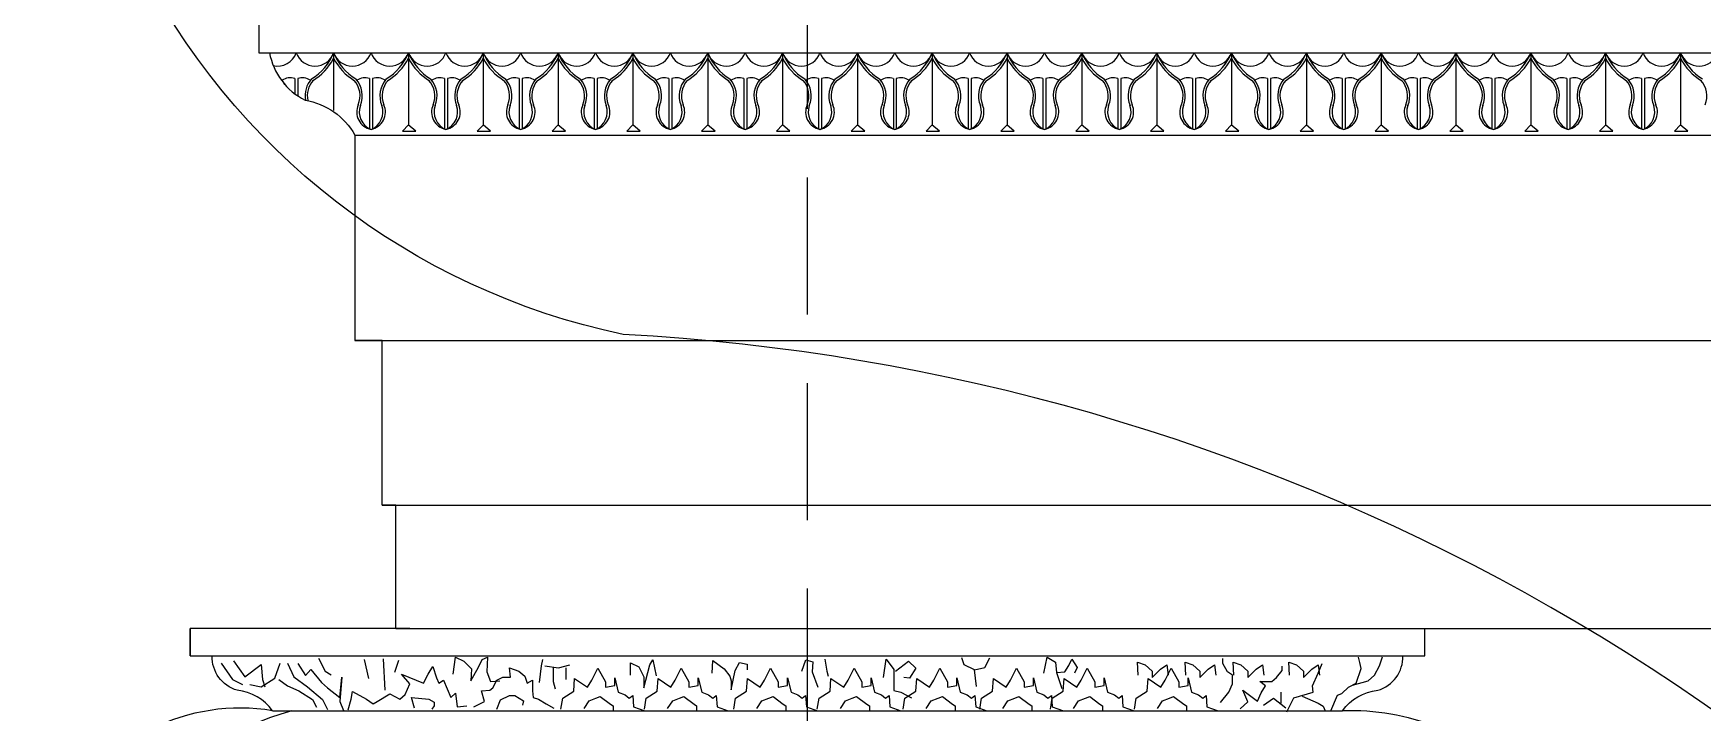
# Model space of a CAD drawing. Extents: x 225 to 2401, y 148 to 3508.
# Drawn here: x 405 to 1014, y 2443 to 2691 of the extents above; entities that cross this region are included whole.
import ezdxf

# ---------------------------------------------------------------- set-up
doc = ezdxf.new("R2010")
doc.units = 0
doc.header["$LTSCALE"] = 10
doc.header["$MEASUREMENT"] = 0
doc.linetypes.add('HIDDEN', pattern=[0.375, 0.25, -0.125])
for name, color, linetype in [('3', 3, 'CONTINUOUS'), ('4', 4, 'CONTINUOUS'), ('7', 7, 'CONTINUOUS'), ('BH', 3, 'CONTINUOUS'), ('DIM', 3, 'CONTINUOUS')]:
    doc.layers.add(name, color=color, linetype=linetype)

msp = doc.modelspace()

# ---------------------------------------------------------------- linework, layer by layer
at = {"layer": '3', "linetype": 'HIDDEN', "ltscale": 20}
msp.add_line((687.43, 338), (687.43, 3507.88), dxfattribs=at)
at = {"layer": '3'}
for p, q in [((514.71, 2683.47), (514.71, 2662.41)), ((541.98, 2683.47), (541.98, 2657.12)), ((569.25, 2683.47), (569.25, 2657.12)), ((596.53, 2683.47), (596.53, 2657.12)), ((623.8, 2683.47), (623.8, 2657.12)), ((651.07, 2683.47), (651.07, 2657.12)), ((678.34, 2683.47), (678.34, 2657.12)), ((705.62, 2683.47), (705.62, 2657.12)), ((732.89, 2683.47), (732.89, 2657.12)), ((760.16, 2683.47), (760.16, 2657.12)), ((787.43, 2683.47), (787.43, 2657.12)), ((814.71, 2683.47), (814.71, 2657.12)), ((841.98, 2683.47), (841.98, 2657.12)), ((869.25, 2683.47), (869.25, 2657.12)), ((896.53, 2683.47), (896.53, 2657.12)), ((923.8, 2683.47), (923.8, 2657.12)), ((951.07, 2683.47), (951.07, 2657.12)), ((978.34, 2683.47), (978.34, 2657.12)), ((1005.62, 2683.47), (1005.62, 2657.12)), ((500.53, 2674.05), (500.53, 2668.52)), ((501.62, 2674.05), (501.62, 2667.74)), ((527.8, 2674.05), (527.8, 2655.76)), ((528.89, 2674.05), (528.89, 2655.76)), ((555.07, 2674.05), (555.07, 2655.76)), ((556.16, 2674.05), (556.16, 2655.76)), ((582.34, 2674.05), (582.34, 2655.76)), ((583.43, 2674.05), (583.43, 2655.76)), ((609.62, 2674.05), (609.62, 2655.76)), ((610.71, 2674.05), (610.71, 2655.76)), ((636.89, 2674.05), (636.89, 2655.76)), ((637.98, 2674.05), (637.98, 2655.76)), ((664.16, 2674.05), (664.16, 2655.76)), ((665.25, 2674.05), (665.25, 2655.76)), ((691.43, 2674.05), (691.43, 2655.76)), ((692.53, 2674.05), (692.53, 2655.76)), ((718.71, 2674.05), (718.71, 2655.76)), ((719.8, 2674.05), (719.8, 2655.76)), ((745.98, 2674.05), (745.98, 2655.76)), ((747.07, 2674.05), (747.07, 2655.76)), ((773.25, 2674.05), (773.25, 2655.76)), ((774.34, 2674.05), (774.34, 2655.76)), ((800.53, 2674.05), (800.53, 2655.76)), ((801.62, 2674.05), (801.62, 2655.76)), ((827.8, 2674.05), (827.8, 2655.76)), ((828.89, 2674.05), (828.89, 2655.76)), ((855.07, 2674.05), (855.07, 2655.76)), ((856.16, 2674.05), (856.16, 2655.76)), ((882.34, 2674.05), (882.34, 2655.76)), ((883.43, 2674.05), (883.43, 2655.76)), ((909.62, 2674.05), (909.62, 2655.76)), ((910.71, 2674.05), (910.71, 2655.76)), ((936.89, 2674.05), (936.89, 2655.76)), ((937.98, 2674.05), (937.98, 2655.76)), ((964.16, 2674.05), (964.16, 2655.76)), ((965.25, 2674.05), (965.25, 2655.76)), ((991.43, 2674.05), (991.43, 2655.76)), ((992.53, 2674.05), (992.53, 2655.76)), ((541.99, 2657.19), (539.75, 2654.86)), ((539.75, 2654.86), (544.62, 2654.86)), ((544.62, 2654.86), (541.9, 2657.19)), ((569.27, 2657.19), (567.02, 2654.86)), ((567.02, 2654.86), (571.9, 2654.86)), ((571.9, 2654.86), (569.17, 2657.19)), ((596.54, 2657.19), (594.3, 2654.86)), ((594.3, 2654.86), (599.17, 2654.86)), ((599.17, 2654.86), (596.44, 2657.19)), ((623.81, 2657.19), (621.57, 2654.86)), ((621.57, 2654.86), (626.44, 2654.86)), ((626.44, 2654.86), (623.71, 2657.19)), ((651.08, 2657.19), (648.84, 2654.86)), ((648.84, 2654.86), (653.72, 2654.86)), ((653.72, 2654.86), (650.99, 2657.19)), ((678.36, 2657.19), (676.12, 2654.86)), ((676.12, 2654.86), (680.99, 2654.86)), ((680.99, 2654.86), (678.26, 2657.19)), ((705.63, 2657.19), (703.39, 2654.86)), ((703.39, 2654.86), (708.26, 2654.86)), ((708.26, 2654.86), (705.53, 2657.19)), ((732.9, 2657.19), (730.66, 2654.86)), ((730.66, 2654.86), (735.53, 2654.86)), ((735.53, 2654.86), (732.8, 2657.19)), ((760.18, 2657.19), (757.93, 2654.86)), ((757.93, 2654.86), (762.81, 2654.86)), ((762.81, 2654.86), (760.08, 2657.19)), ((787.45, 2657.19), (785.21, 2654.86)), ((785.21, 2654.86), (790.08, 2654.86)), ((790.08, 2654.86), (787.35, 2657.19)), ((814.72, 2657.19), (812.48, 2654.86)), ((812.48, 2654.86), (817.35, 2654.86)), ((817.35, 2654.86), (814.62, 2657.19)), ((841.99, 2657.19), (839.75, 2654.86)), ((839.75, 2654.86), (844.62, 2654.86)), ((844.62, 2654.86), (841.9, 2657.19)), ((869.27, 2657.19), (867.02, 2654.86)), ((867.02, 2654.86), (871.9, 2654.86)), ((871.9, 2654.86), (869.17, 2657.19)), ((896.54, 2657.19), (894.3, 2654.86)), ((894.3, 2654.86), (899.17, 2654.86)), ((899.17, 2654.86), (896.44, 2657.19)), ((923.81, 2657.19), (921.57, 2654.86)), ((921.57, 2654.86), (926.44, 2654.86)), ((926.44, 2654.86), (923.71, 2657.19)), ((951.08, 2657.19), (948.84, 2654.86)), ((948.84, 2654.86), (953.72, 2654.86)), ((953.72, 2654.86), (950.99, 2657.19)), ((978.36, 2657.19), (976.12, 2654.86)), ((976.12, 2654.86), (980.99, 2654.86)), ((980.99, 2654.86), (978.26, 2657.19)), ((1005.63, 2657.19), (1003.39, 2654.86)), ((1003.39, 2654.86), (1008.26, 2654.86)), ((1008.26, 2654.86), (1005.53, 2657.19))]:
    msp.add_line(p, q, dxfattribs=at)
for centre, radius, start, end in [((494.25, 2685.81), 7.21, 257.41738, 341.0328), ((507.89, 2685.81), 7.21, 198.9672, 341.0328), ((496.65, 2690.6), 19.41, 300.9337, 338.44161), ((521.53, 2685.81), 7.21, 198.9672, 341.0328), ((532.76, 2690.6), 19.41, 201.55839, 239.0663), ((535.16, 2685.81), 7.21, 198.9672, 341.0328), ((523.92, 2690.6), 19.41, 300.9337, 338.44161), ((548.8, 2685.81), 7.21, 198.9672, 341.0328), ((560.04, 2690.6), 19.41, 201.55839, 239.0663), ((562.43, 2685.81), 7.21, 198.9672, 341.0328), ((551.2, 2690.6), 19.41, 300.9337, 338.44161), ((576.07, 2685.81), 7.21, 198.9672, 341.0328), ((587.31, 2690.6), 19.41, 201.55839, 239.0663), ((589.71, 2685.81), 7.21, 198.9672, 341.0328), ((578.47, 2690.6), 19.41, 300.9337, 338.44161), ((603.34, 2685.81), 7.21, 198.9672, 341.0328), ((614.58, 2690.6), 19.41, 201.55839, 239.0663), ((616.98, 2685.81), 7.21, 198.9672, 341.0328), ((605.74, 2690.6), 19.41, 300.9337, 338.44161), ((641.85, 2690.6), 19.41, 201.55839, 239.0663), ((630.62, 2685.81), 7.21, 198.9672, 341.0328), ((644.25, 2685.81), 7.21, 198.9672, 341.0328), ((633.01, 2690.6), 19.41, 300.9337, 338.44161), ((669.13, 2690.6), 19.41, 201.55839, 239.0663), ((657.89, 2685.81), 7.21, 198.9672, 341.0328), ((671.53, 2685.81), 7.21, 198.9672, 341.0328), ((660.29, 2690.6), 19.41, 300.9337, 338.44161), ((696.4, 2690.6), 19.41, 201.55839, 239.0663), ((685.16, 2685.81), 7.21, 198.9672, 341.0328), ((698.8, 2685.81), 7.21, 198.9672, 341.0328), ((687.56, 2690.6), 19.41, 300.9337, 338.44161), ((723.67, 2690.6), 19.41, 201.55839, 239.0663), ((712.43, 2685.81), 7.21, 198.9672, 341.0328), ((726.07, 2685.81), 7.21, 198.9672, 341.0328), ((714.83, 2690.6), 19.41, 300.9337, 338.44161), ((750.95, 2690.6), 19.41, 201.55839, 239.0663), ((739.71, 2685.81), 7.21, 198.9672, 341.0328), ((753.34, 2685.81), 7.21, 198.9672, 341.0328), ((742.11, 2690.6), 19.41, 300.9337, 338.44161), ((778.22, 2690.6), 19.41, 201.55839, 239.0663), ((766.98, 2685.81), 7.21, 198.9672, 341.0328), ((780.62, 2685.81), 7.21, 198.9672, 341.0328), ((769.38, 2690.6), 19.41, 300.9337, 338.44161), ((805.49, 2690.6), 19.41, 201.55839, 239.0663), ((794.25, 2685.81), 7.21, 198.9672, 341.0328), ((807.89, 2685.81), 7.21, 198.9672, 341.0328), ((796.65, 2690.6), 19.41, 300.9337, 338.44161), ((832.76, 2690.6), 19.41, 201.55839, 239.0663), ((821.53, 2685.81), 7.21, 198.9672, 341.0328), ((835.16, 2685.81), 7.21, 198.9672, 341.0328), ((823.92, 2690.6), 19.41, 300.9337, 338.44161), ((848.8, 2685.81), 7.21, 198.9672, 341.0328), ((860.04, 2690.6), 19.41, 201.55839, 239.0663), ((862.43, 2685.81), 7.21, 198.9672, 341.0328), ((851.2, 2690.6), 19.41, 300.9337, 338.44161), ((887.31, 2690.6), 19.41, 201.55839, 239.0663), ((876.07, 2685.81), 7.21, 198.9672, 341.0328), ((889.71, 2685.81), 7.21, 198.9672, 341.0328), ((878.47, 2690.6), 19.41, 300.9337, 338.44161), ((914.58, 2690.6), 19.41, 201.55839, 239.0663), ((903.34, 2685.81), 7.21, 198.9672, 341.0328), ((916.98, 2685.81), 7.21, 198.9672, 341.0328), ((905.74, 2690.6), 19.41, 300.9337, 338.44161), ((930.62, 2685.81), 7.21, 198.9672, 341.0328), ((941.85, 2690.6), 19.41, 201.55839, 239.0663), ((944.25, 2685.81), 7.21, 198.9672, 341.0328), ((933.01, 2690.6), 19.41, 300.9337, 338.44161), ((957.89, 2685.81), 7.21, 198.9672, 341.0328), ((969.13, 2690.6), 19.41, 201.55839, 239.0663), ((971.53, 2685.81), 7.21, 198.9672, 341.0328), ((960.29, 2690.6), 19.41, 300.9337, 338.44161), ((985.16, 2685.81), 7.21, 198.9672, 341.0328), ((996.4, 2690.6), 19.41, 201.55839, 239.0663), ((998.8, 2685.81), 7.21, 198.9672, 341.0328), ((987.56, 2690.6), 19.41, 300.9337, 338.44161), ((1023.67, 2690.6), 19.41, 201.55839, 239.0663), ((1012.43, 2685.81), 7.21, 198.9672, 341.0328), ((496.65, 2690.6), 20.23, 300.9337, 333.18068), ((532.76, 2690.6), 20.23, 206.81932, 239.0663), ((523.92, 2690.6), 20.23, 300.9337, 333.18068), ((560.04, 2690.6), 20.23, 206.81932, 239.0663), ((551.2, 2690.6), 20.23, 300.9337, 333.18068), ((587.31, 2690.6), 20.23, 206.81932, 239.0663), ((578.47, 2690.6), 20.23, 300.9337, 333.18068), ((614.58, 2690.6), 20.23, 206.81932, 239.0663), ((605.74, 2690.6), 20.23, 300.9337, 333.18068), ((641.85, 2690.6), 20.23, 206.81932, 239.0663), ((633.01, 2690.6), 20.23, 300.9337, 333.18068), ((669.13, 2690.6), 20.23, 206.81932, 239.0663), ((660.29, 2690.6), 20.23, 300.9337, 333.18068), ((696.4, 2690.6), 20.23, 206.81932, 239.0663), ((687.56, 2690.6), 20.23, 300.9337, 333.18068), ((723.67, 2690.6), 20.23, 206.81932, 239.0663), ((714.83, 2690.6), 20.23, 300.9337, 333.18068), ((750.95, 2690.6), 20.23, 206.81932, 239.0663), ((742.11, 2690.6), 20.23, 300.9337, 333.18068), ((778.22, 2690.6), 20.23, 206.81932, 239.0663), ((769.38, 2690.6), 20.23, 300.9337, 333.18068), ((805.49, 2690.6), 20.23, 206.81932, 239.0663), ((796.65, 2690.6), 20.23, 300.9337, 333.18068), ((832.76, 2690.6), 20.23, 206.81932, 239.0663), ((823.92, 2690.6), 20.23, 300.9337, 333.18068), ((860.04, 2690.6), 20.23, 206.81932, 239.0663), ((851.2, 2690.6), 20.23, 300.9337, 333.18068), ((887.31, 2690.6), 20.23, 206.81932, 239.0663), ((878.47, 2690.6), 20.23, 300.9337, 333.18068), ((914.58, 2690.6), 20.23, 206.81932, 239.0663), ((905.74, 2690.6), 20.23, 300.9337, 333.18068), ((941.85, 2690.6), 20.23, 206.81932, 239.0663), ((933.01, 2690.6), 20.23, 300.9337, 333.18068), ((969.13, 2690.6), 20.23, 206.81932, 239.0663), ((960.29, 2690.6), 20.23, 300.9337, 333.18068), ((996.4, 2690.6), 20.23, 206.81932, 239.0663), ((987.56, 2690.6), 20.23, 300.9337, 333.18068), ((1023.67, 2690.6), 20.23, 206.81932, 239.0663), ((505.49, 2690.6), 19.41, 237.77212, 239.0663), ((488.5, 2667.75), 9.36, 26.50532, 41.52113), ((498.8, 2669.34), 5.01, 69.88384, 125.01352), ((503.34, 2669.34), 5.01, 54.98648, 110.11616), ((513.64, 2667.75), 9.36, 138.47887, 189.74675), ((513.64, 2667.75), 8.54, 138.47887, 191.41769), ((515.78, 2667.75), 8.54, 337.78464, 41.52113), ((515.78, 2667.75), 9.36, 337.78464, 41.52113), ((526.07, 2669.34), 5.01, 69.88384, 125.01352), ((530.61, 2669.34), 5.01, 54.98648, 110.11616), ((540.91, 2667.75), 9.36, 138.47887, 202.21536), ((540.91, 2667.75), 8.54, 138.47887, 202.21536), ((543.05, 2667.75), 8.54, 337.78464, 41.52113), ((543.05, 2667.75), 9.36, 337.78464, 41.52113), ((553.35, 2669.34), 5.01, 69.88384, 125.01352), ((557.89, 2669.34), 5.01, 54.98648, 110.11616), ((568.18, 2667.75), 9.36, 138.47887, 202.21536), ((568.18, 2667.75), 8.54, 138.47887, 202.21536), ((570.32, 2667.75), 8.54, 337.78464, 41.52113), ((570.32, 2667.75), 9.36, 337.78464, 41.52113), ((580.62, 2669.34), 5.01, 69.88384, 125.01352), ((585.16, 2669.34), 5.01, 54.98648, 110.11616), ((595.46, 2667.75), 9.36, 138.47887, 202.21536), ((595.46, 2667.75), 8.54, 138.47887, 202.21536), ((597.6, 2667.75), 8.54, 337.78464, 41.52113), ((597.6, 2667.75), 9.36, 337.78464, 41.52113), ((607.89, 2669.34), 5.01, 69.88384, 125.01352), ((612.43, 2669.34), 5.01, 54.98648, 110.11616), ((622.73, 2667.75), 9.36, 138.47887, 202.21536), ((622.73, 2667.75), 8.54, 138.47887, 202.21536), ((624.87, 2667.75), 8.54, 337.78464, 41.52113), ((624.87, 2667.75), 9.36, 337.78464, 41.52113), ((635.17, 2669.34), 5.01, 69.88384, 125.01352), ((639.7, 2669.34), 5.01, 54.98648, 110.11616), ((650, 2667.75), 9.36, 138.47887, 202.21536), ((650, 2667.75), 8.54, 138.47887, 202.21536), ((652.14, 2667.75), 8.54, 337.78464, 41.52113), ((652.14, 2667.75), 9.36, 337.78464, 41.52113), ((662.44, 2669.34), 5.01, 69.88384, 125.01352), ((666.98, 2669.34), 5.01, 54.98648, 110.11616), ((677.27, 2667.75), 9.36, 138.47887, 202.21536), ((677.27, 2667.75), 8.54, 138.47887, 202.21536), ((679.41, 2667.75), 8.54, 337.78464, 41.52113), ((679.41, 2667.75), 9.36, 337.78464, 41.52113), ((689.71, 2669.34), 5.01, 69.88384, 125.01352), ((694.25, 2669.34), 5.01, 54.98648, 110.11616), ((704.55, 2667.75), 9.36, 138.47887, 202.21536), ((704.55, 2667.75), 8.54, 138.47887, 202.21536), ((706.69, 2667.75), 8.54, 337.78464, 41.52113), ((706.69, 2667.75), 9.36, 337.78464, 41.52113), ((716.98, 2669.34), 5.01, 69.88384, 125.01352), ((721.52, 2669.34), 5.01, 54.98648, 110.11616), ((731.82, 2667.75), 9.36, 138.47887, 202.21536), ((731.82, 2667.75), 8.54, 138.47887, 202.21536), ((733.96, 2667.75), 8.54, 337.78464, 41.52113), ((733.96, 2667.75), 9.36, 337.78464, 41.52113), ((744.26, 2669.34), 5.01, 69.88384, 125.01352), ((748.79, 2669.34), 5.01, 54.98648, 110.11616), ((759.09, 2667.75), 9.36, 138.47887, 202.21536), ((759.09, 2667.75), 8.54, 138.47887, 202.21536), ((761.23, 2667.75), 8.54, 337.78464, 41.52113), ((761.23, 2667.75), 9.36, 337.78464, 41.52113), ((771.53, 2669.34), 5.01, 69.88384, 125.01352), ((776.07, 2669.34), 5.01, 54.98648, 110.11616), ((786.36, 2667.75), 9.36, 138.47887, 202.21536), ((786.36, 2667.75), 8.54, 138.47887, 202.21536), ((788.5, 2667.75), 8.54, 337.78464, 41.52113), ((788.5, 2667.75), 9.36, 337.78464, 41.52113), ((798.8, 2669.34), 5.01, 69.88384, 125.01352), ((803.34, 2669.34), 5.01, 54.98648, 110.11616), ((813.64, 2667.75), 9.36, 138.47887, 202.21536), ((813.64, 2667.75), 8.54, 138.47887, 202.21536), ((815.78, 2667.75), 8.54, 337.78464, 41.52113), ((815.78, 2667.75), 9.36, 337.78464, 41.52113), ((826.07, 2669.34), 5.01, 69.88384, 125.01352), ((830.61, 2669.34), 5.01, 54.98648, 110.11616), ((840.91, 2667.75), 9.36, 138.47887, 202.21536), ((840.91, 2667.75), 8.54, 138.47887, 202.21536), ((843.05, 2667.75), 8.54, 337.78464, 41.52113), ((843.05, 2667.75), 9.36, 337.78464, 41.52113), ((853.35, 2669.34), 5.01, 69.88384, 125.01352), ((857.89, 2669.34), 5.01, 54.98648, 110.11616), ((868.18, 2667.75), 9.36, 138.47887, 202.21536), ((868.18, 2667.75), 8.54, 138.47887, 202.21536), ((870.32, 2667.75), 8.54, 337.78464, 41.52113), ((870.32, 2667.75), 9.36, 337.78464, 41.52113), ((880.62, 2669.34), 5.01, 69.88384, 125.01352), ((885.16, 2669.34), 5.01, 54.98648, 110.11616), ((895.46, 2667.75), 9.36, 138.47887, 202.21536), ((895.46, 2667.75), 8.54, 138.47887, 202.21536), ((897.6, 2667.75), 8.54, 337.78464, 41.52113), ((897.6, 2667.75), 9.36, 337.78464, 41.52113), ((907.89, 2669.34), 5.01, 69.88384, 125.01352), ((912.43, 2669.34), 5.01, 54.98648, 110.11616), ((922.73, 2667.75), 9.36, 138.47887, 202.21536), ((922.73, 2667.75), 8.54, 138.47887, 202.21536), ((924.87, 2667.75), 8.54, 337.78464, 41.52113), ((924.87, 2667.75), 9.36, 337.78464, 41.52113), ((935.17, 2669.34), 5.01, 69.88384, 125.01352), ((939.7, 2669.34), 5.01, 54.98648, 110.11616), ((950, 2667.75), 9.36, 138.47887, 202.21536), ((950, 2667.75), 8.54, 138.47887, 202.21536), ((952.14, 2667.75), 8.54, 337.78464, 41.52113), ((952.14, 2667.75), 9.36, 337.78464, 41.52113), ((962.44, 2669.34), 5.01, 69.88384, 125.01352), ((966.98, 2669.34), 5.01, 54.98648, 110.11616), ((977.27, 2667.75), 9.36, 138.47887, 202.21536), ((977.27, 2667.75), 8.54, 138.47887, 202.21536), ((979.41, 2667.75), 8.54, 337.78464, 41.52113), ((979.41, 2667.75), 9.36, 337.78464, 41.52113), ((989.71, 2669.34), 5.01, 69.88384, 125.01352), ((994.25, 2669.34), 5.01, 54.98648, 110.11616), ((1004.55, 2667.75), 9.36, 138.47887, 202.21536), ((1004.55, 2667.75), 8.54, 138.47887, 202.21536), ((1006.69, 2667.75), 8.54, 337.78464, 41.52113), ((529.57, 2661.85), 6.46, 155.98408, 259.06297), ((530.96, 2661.91), 6.91, 160.57849, 247.75151), ((527.12, 2661.85), 6.46, 280.93703, 24.01592), ((525.73, 2661.91), 6.91, 292.24849, 19.42151), ((556.84, 2661.85), 6.46, 155.98408, 259.06297), ((558.23, 2661.91), 6.91, 160.57849, 247.75151), ((554.39, 2661.85), 6.46, 280.93703, 24.01592), ((553, 2661.91), 6.91, 292.24849, 19.42151), ((584.11, 2661.85), 6.46, 155.98408, 259.06297), ((585.51, 2661.91), 6.91, 160.57849, 247.75151), ((581.66, 2661.85), 6.46, 280.93703, 24.01592), ((580.27, 2661.91), 6.91, 292.24849, 19.42151), ((611.39, 2661.85), 6.46, 155.98408, 259.06297), ((612.78, 2661.91), 6.91, 160.57849, 247.75151), ((608.94, 2661.85), 6.46, 280.93703, 24.01592), ((607.54, 2661.91), 6.91, 292.24849, 19.42151), ((638.66, 2661.85), 6.46, 155.98408, 259.06297), ((640.05, 2661.91), 6.91, 160.57849, 247.75151), ((636.21, 2661.85), 6.46, 280.93703, 24.01592), ((634.82, 2661.91), 6.91, 292.24849, 19.42151), ((665.93, 2661.85), 6.46, 155.98408, 259.06297), ((667.33, 2661.91), 6.91, 160.57849, 247.75151), ((663.48, 2661.85), 6.46, 280.93703, 24.01592), ((662.09, 2661.91), 6.91, 292.24849, 19.42151), ((693.21, 2661.85), 6.46, 155.98408, 259.06297), ((694.6, 2661.91), 6.91, 160.57849, 247.75151), ((690.75, 2661.85), 6.46, 280.93703, 24.01592), ((689.36, 2661.91), 6.91, 292.24849, 19.42151), ((720.48, 2661.85), 6.46, 155.98408, 259.06297), ((721.87, 2661.91), 6.91, 160.57849, 247.75151), ((718.03, 2661.85), 6.46, 280.93703, 24.01592), ((716.63, 2661.91), 6.91, 292.24849, 19.42151), ((747.75, 2661.85), 6.46, 155.98408, 259.06297), ((749.14, 2661.91), 6.91, 160.57849, 247.75151), ((745.3, 2661.85), 6.46, 280.93703, 24.01592), ((743.91, 2661.91), 6.91, 292.24849, 19.42151), ((775.02, 2661.85), 6.46, 155.98408, 259.06297), ((776.42, 2661.91), 6.91, 160.57849, 247.75151), ((772.57, 2661.85), 6.46, 280.93703, 24.01592), ((771.18, 2661.91), 6.91, 292.24849, 19.42151), ((802.3, 2661.85), 6.46, 155.98408, 259.06297), ((803.69, 2661.91), 6.91, 160.57849, 247.75151), ((799.85, 2661.85), 6.46, 280.93703, 24.01592), ((798.45, 2661.91), 6.91, 292.24849, 19.42151), ((829.57, 2661.85), 6.46, 155.98408, 259.06297), ((830.96, 2661.91), 6.91, 160.57849, 247.75151), ((827.12, 2661.85), 6.46, 280.93703, 24.01592), ((825.73, 2661.91), 6.91, 292.24849, 19.42151), ((856.84, 2661.85), 6.46, 155.98408, 259.06297), ((858.23, 2661.91), 6.91, 160.57849, 247.75151), ((854.39, 2661.85), 6.46, 280.93703, 24.01592), ((853, 2661.91), 6.91, 292.24849, 19.42151), ((884.11, 2661.85), 6.46, 155.98408, 259.06297), ((885.51, 2661.91), 6.91, 160.57849, 247.75151), ((881.66, 2661.85), 6.46, 280.93703, 24.01592), ((880.27, 2661.91), 6.91, 292.24849, 19.42151), ((911.39, 2661.85), 6.46, 155.98408, 259.06297), ((912.78, 2661.91), 6.91, 160.57849, 247.75151), ((908.94, 2661.85), 6.46, 280.93703, 24.01592), ((907.54, 2661.91), 6.91, 292.24849, 19.42151), ((938.66, 2661.85), 6.46, 155.98408, 259.06297), ((940.05, 2661.91), 6.91, 160.57849, 247.75151), ((936.21, 2661.85), 6.46, 280.93703, 24.01592), ((934.82, 2661.91), 6.91, 292.24849, 19.42151), ((965.93, 2661.85), 6.46, 155.98408, 259.06297), ((967.33, 2661.91), 6.91, 160.57849, 247.75151), ((963.48, 2661.85), 6.46, 280.93703, 24.01592), ((962.09, 2661.91), 6.91, 292.24849, 19.42151), ((993.21, 2661.85), 6.46, 155.98408, 259.06297), ((994.6, 2661.91), 6.91, 160.57849, 247.75151), ((990.75, 2661.85), 6.46, 280.93703, 24.01592), ((989.36, 2661.91), 6.91, 292.24849, 19.42151)]:
    msp.add_arc(centre, radius, start, end, dxfattribs=at)
at = {"layer": '4'}
for p, q in [((532.43, 2578.47), (522.43, 2578.47)), ((532.43, 2518.47), (532.43, 2578.47)), ((537.43, 2518.47), (532.43, 2518.47)), ((532.43, 2518.47), (537.43, 2518.47)), ((537.43, 2518.47), (532.43, 2518.47)), ((537.43, 2473.47), (537.43, 2518.47)), ((542.43, 2473.47), (462.43, 2473.47)), ((462.43, 2473.47), (462.43, 2463.47)), ((912.43, 2463.47), (912.43, 2473.47)), ((912.43, 2473.47), (1410.08, 2473.47)), ((462.43, 2463.47), (470.43, 2463.31)), ((904.43, 2463.47), (912.43, 2463.47))]:
    msp.add_line(p, q, dxfattribs=at)
for points in [[(487.43, 2698.47), (487.43, 2683.47), (491.32, 2683.47, 0.235417), (504.29, 2666.18, -0.227142), (522.43, 2653.47), (522.43, 2578.47), (532.43, 2578.47), (522.43, 2578.47)], [(492.43, 2443.47, 0.212279), (479.58, 2450.91, -0.344164), (470.43, 2463.47)], [(882.43, 2443.47, -0.212279), (895.29, 2450.91, 0.344164), (904.43, 2463.47)], [(492.43, 2443.47, 0.157636), (448.09, 2436.72, 0.313993), (407.51, 2337.61, 0.374514), (470.67, 2279.86, 0.374514)], [(499.52, 2443.47, 0.383761), (434.25, 2342.06, 0.429921), (509.6, 2279.86, 0.485103), (559.43, 2368.89, 0.469042), (487.56, 2404.57, 0.321056), (463.14, 2340.95, 0.529271), (524.31, 2314.76, 0.336408), (541.16, 2368.16, 0.446172), (492.43, 2378.02, 0.287627), (485.86, 2342.53, 0.501288), (519.85, 2333.14, 0.333339), (527.45, 2363.24, 0.658609), (502.97, 2358.89, 0.414512)], [(882.43, 2443.54, -0.454195), (967.51, 2353.47, -0.414214), (882.43, 2278.39, -0.414214), (817.36, 2353.47, -0.414213), (882.43, 2408.54, -0.433185), (930.52, 2350.15, -0.414214), (879.11, 2312.05, -0.414214), (847.68, 2356.79, -0.414214), (884.09, 2383.22, -0.414214), (908.85, 2351.82, -0.414214), (880.78, 2330.38, -0.414214), (862.68, 2355.12, -0.414214), (884.09, 2369.89, -0.414214), (895.52, 2351.82, -0.392598), (881.64, 2343.5)]]:
    msp.add_lwpolyline(points, format="xyb", dxfattribs=at)
at = {"layer": '7'}
for p, q in [((487.43, 2683.47), (1429.46, 2683.47)), ((522.43, 2653.47), (1429.79, 2653.47)), ((522.43, 2578.47), (1427.23, 2578.47)), ((532.43, 2518.47), (1421.65, 2518.47)), ((462.43, 2463.47), (462.43, 2473.47)), ((537.43, 2473.47), (1410.08, 2473.47)), ((912.43, 2463.47), (912.43, 2473.47)), ((462.43, 2463.47), (912.43, 2463.47)), ((492.43, 2443.47), (882.43, 2443.47))]:
    msp.add_line(p, q, dxfattribs=at)
at = {"layer": 'BH'}
for points in [[(473.66, 2460.78), (477.78, 2454.85), (481.44, 2453.02)], [(478.24, 2461.7), (482.35, 2455.76), (488.29, 2460.33), (488.75, 2454.85), (489.66, 2452.11)], [(484.18, 2453.02), (488.29, 2452.11), (493.32, 2455.3), (495.15, 2460.78)], [(497.89, 2460.78), (500.18, 2455.76), (505.21, 2452.11), (510.7, 2447.54), (512.52, 2443.89)], [(501.63, 2460.72), (504.4, 2456.28), (506.35, 2458.5), (510.24, 2453.78), (512.46, 2451.84), (516.9, 2448.23), (517.74, 2455.72), (516.9, 2446.84), (518.29, 2443.51)], [(509.13, 2462.66), (511.63, 2457.94), (513.85, 2456.55)], [(519.96, 2443.79), (521.07, 2447.68), (521.63, 2450.45), (526.63, 2447.68), (529.13, 2446.01), (530.52, 2446.84), (535.24, 2449.62), (538.85, 2447.68), (540.8, 2449.34), (542.46, 2453.23), (539.41, 2456.83), (547.46, 2453.5), (549.13, 2456.83), (550.8, 2459.61), (552.19, 2455.45), (553.02, 2453.5), (554.69, 2454.61), (557.47, 2448.23), (559.13, 2449.9), (559.69, 2444.9), (563.3, 2445.18)], [(525.8, 2462.1), (527.46, 2455.17)], [(532.74, 2462.38), (533.3, 2451.01)], [(538.3, 2461.83), (536.91, 2457.39)], [(558.3, 2456.83), (559.13, 2462.94), (562.19, 2461.55), (564.97, 2458.77), (564.69, 2454.34), (567.47, 2459.33), (568.86, 2462.1), (570.8, 2462.94), (570.52, 2457.66), (571.91, 2454.06), (575.25, 2454.34)], [(565.8, 2444.9), (569.69, 2446.84), (568.58, 2450.73), (571.63, 2451.01), (572.75, 2451.84), (574.14, 2454.61), (576.36, 2455.72), (579.14, 2455.72), (578.86, 2459.05), (582.19, 2457.94), (584.41, 2456), (585.25, 2453.5), (587.19, 2454.61), (587.19, 2450.73), (587.47, 2448.23), (589.42, 2447.68), (592.19, 2446.01), (594.97, 2444.35)], [(589.75, 2453.73), (590.51, 2459.85), (590.9, 2462.14)], [(591.66, 2459.85), (596.64, 2459.08), (600.85, 2460.23)], [(594.73, 2459.47), (594.73, 2454.11), (595.49, 2451.43)], [(597.57, 2444), (598.19, 2448.04), (602.24, 2450.53), (602.55, 2455.19), (607.22, 2452.08), (608.77, 2454.57), (610.95, 2458.92), (613.75, 2453.95), (613.75, 2452.08), (617.18, 2452.71), (617.18, 2455.5), (618.42, 2450.22), (620.91, 2449.29), (622.47, 2448.04), (623.71, 2448.98), (624.03, 2444.93), (628.07, 2443.38)], [(599.32, 2459.08), (599.32, 2454.88)], [(622.94, 2456.46), (622.94, 2460.87), (625.96, 2459.48), (627.82, 2455.76), (627.82, 2451.82), (629.91, 2460.17), (631.07, 2462.03), (632.23, 2456.23)], [(628.01, 2444), (628.63, 2448.04), (632.67, 2450.53), (632.99, 2455.19), (637.65, 2452.08), (639.21, 2454.57), (641.39, 2458.92), (644.19, 2453.95), (644.19, 2452.08), (647.62, 2452.71), (647.62, 2455.5), (648.86, 2450.22), (651.35, 2449.29), (652.91, 2448.04), (654.15, 2448.98), (654.46, 2444.93), (658.51, 2443.38)], [(652.67, 2457.16), (652.9, 2461.8), (657.08, 2458.78), (659.17, 2456), (659.63, 2454.37), (659.63, 2451.13), (661.02, 2458.08), (662.65, 2461.1), (665.44, 2460.4), (665.44, 2458.32)], [(660.56, 2444), (661.18, 2448.04), (665.22, 2450.53), (665.54, 2455.19), (670.21, 2452.08), (671.76, 2454.57), (673.94, 2458.92), (676.74, 2453.95), (676.74, 2452.08), (680.17, 2452.71), (680.17, 2455.5), (681.41, 2450.22), (683.9, 2449.29), (685.46, 2448.04), (686.7, 2448.98), (687.01, 2444.93), (691.06, 2443.38)], [(685.41, 2457.85), (686.8, 2462.03), (689.35, 2461.33), (689.12, 2457.62), (691.21, 2452.05)], [(690.99, 2444), (691.62, 2448.04), (695.66, 2450.53), (695.97, 2455.19), (700.64, 2452.08), (702.2, 2454.57), (704.38, 2458.92), (707.18, 2453.95), (707.18, 2452.08), (710.6, 2452.71), (710.6, 2455.5), (711.85, 2450.22), (714.34, 2449.29), (715.89, 2448.04), (717.14, 2448.98), (717.45, 2444.93), (721.5, 2443.38)], [(693.77, 2462.26), (694.46, 2457.85), (694.93, 2456)], [(715.13, 2455.53), (716.06, 2462.26), (718.85, 2458.55), (718.85, 2455.53), (718.85, 2450.89), (721.4, 2450.2), (725.35, 2448.11)], [(719.54, 2457.85), (724.19, 2461.56), (726.97, 2459.01), (724.65, 2455.3), (722.56, 2455.53)], [(722.27, 2444), (722.9, 2448.04), (726.94, 2450.53), (727.26, 2455.19), (731.92, 2452.08), (733.48, 2454.57), (735.66, 2458.92), (738.46, 2453.95), (738.46, 2452.08), (741.88, 2452.71), (741.88, 2455.5), (743.13, 2450.22), (745.62, 2449.29), (747.18, 2448.04), (748.42, 2448.98), (748.73, 2444.93), (752.78, 2443.38)], [(748.98, 2452.3), (748.28, 2458.33), (744.57, 2460.18), (743.64, 2462.74)], [(748.28, 2458.33), (752, 2459.26), (753.86, 2462.74)], [(750.18, 2444), (750.8, 2448.04), (754.84, 2450.53), (755.16, 2455.19), (759.82, 2452.08), (761.38, 2454.57), (763.56, 2458.92), (766.36, 2453.95), (766.36, 2452.08), (769.79, 2452.71), (769.79, 2455.5), (771.03, 2450.22), (773.52, 2449.29), (775.08, 2448.04), (776.32, 2448.98), (776.63, 2444.93), (780.68, 2443.38)], [(773.6, 2457.17), (774.76, 2462.97), (777.78, 2461.11), (778.24, 2457.4), (780.1, 2451.6)], [(775.96, 2444), (776.58, 2448.04), (780.63, 2450.53), (780.94, 2455.19), (785.61, 2452.08), (787.17, 2454.57), (789.35, 2458.92), (792.15, 2453.95), (792.15, 2452.08), (795.57, 2452.71), (795.57, 2455.5), (796.82, 2450.22), (799.31, 2449.29), (800.86, 2448.04), (802.11, 2448.98), (802.42, 2444.93), (806.47, 2443.38)], [(778.24, 2457.4), (781.26, 2457.63), (782.65, 2459.95), (783.81, 2462.27), (785.67, 2459.26), (784.74, 2457.17)], [(806.57, 2444), (807.19, 2448.04), (811.24, 2450.53), (811.55, 2455.19), (816.22, 2452.08), (817.77, 2454.57), (819.95, 2458.92), (822.75, 2453.95), (822.75, 2452.08), (826.18, 2452.71), (826.18, 2455.5), (827.42, 2450.22), (829.91, 2449.29), (831.47, 2448.04), (832.71, 2448.98), (833.03, 2444.93), (837.07, 2443.38)], [(807.96, 2456.47), (807.73, 2461.11), (810.52, 2460.18), (813.07, 2457.86), (813.07, 2455.55), (816.09, 2458.56), (818.41, 2460.18), (818.88, 2456.47)], [(825.29, 2456.47), (825.06, 2461.11), (827.84, 2460.18), (830.4, 2457.86), (830.4, 2455.55), (833.42, 2458.56), (835.74, 2460.18), (836.2, 2456.47)], [(837.92, 2446.5), (840.94, 2450.21), (842.33, 2453.23), (842.33, 2456.47), (840.47, 2457.63), (838.85, 2460.65), (838.85, 2462.5)], [(842.85, 2456.47), (842.62, 2461.11), (845.4, 2460.18), (847.96, 2457.86), (847.96, 2455.55), (850.98, 2458.56), (853.3, 2460.18), (853.76, 2456.47)], [(845.12, 2444.18), (847.9, 2446.73), (846.05, 2450.91), (851.39, 2446.96), (852.78, 2449.98), (854.41, 2452.53), (852.32, 2454.15), (856.73, 2454.15), (858.35, 2455.55), (860.44, 2458.1), (860.44, 2459.72)], [(862.19, 2443.01), (864.75, 2448.11), (871.71, 2450.2), (871.48, 2452.52), (873.57, 2457.16), (874.96, 2460.64)], [(863.14, 2456.47), (862.91, 2461.11), (865.69, 2460.18), (868.25, 2457.86), (868.25, 2455.55), (871.27, 2458.56), (873.59, 2460.18), (874.05, 2456.47)], [(878.16, 2443.37), (880.63, 2449.08), (882.19, 2449.73), (884.66, 2452.07), (887.39, 2453.49), (889.21, 2458.82), (888.69, 2461.03), (888.3, 2462.97)], [(886.03, 2452.78), (891.79, 2454.4), (894.1, 2456.39), (895.94, 2459.77), (897.01, 2463.14)], [(494.69, 2454.85), (497.89, 2452.57), (502.01, 2450.74), (507.04, 2447.54), (508.41, 2444.8)], [(544.13, 2444.35), (543.02, 2448.23), (549.41, 2447.68), (551.35, 2446.57), (551.35, 2445.18), (550.52, 2444.07)], [(574.14, 2444.07), (575.52, 2447.4), (578.86, 2449.06), (580.8, 2449.06), (583.86, 2447.12), (583.58, 2445.46)], [(605.97, 2444.31), (607.84, 2447.11), (610.33, 2448.04), (611.89, 2448.66), (615.62, 2445.87), (616.56, 2445.24), (616.56, 2443.69)], [(636.41, 2444.31), (638.28, 2447.11), (640.77, 2448.04), (642.32, 2448.66), (646.06, 2445.87), (646.99, 2445.24), (646.99, 2443.69)], [(668.96, 2444.31), (670.83, 2447.11), (673.32, 2448.04), (674.87, 2448.66), (678.61, 2445.87), (679.54, 2445.24), (679.54, 2443.69)], [(699.4, 2444.31), (701.26, 2447.11), (703.75, 2448.04), (705.31, 2448.66), (709.05, 2445.87), (709.98, 2445.24), (709.98, 2443.69)], [(730.68, 2444.31), (732.55, 2447.11), (735.04, 2448.04), (736.59, 2448.66), (740.33, 2445.87), (741.26, 2445.24), (741.26, 2443.69)], [(758.58, 2444.31), (760.45, 2447.11), (762.94, 2448.04), (764.49, 2448.66), (768.23, 2445.87), (769.16, 2445.24), (769.16, 2443.69)], [(784.37, 2444.31), (786.23, 2447.11), (788.72, 2448.04), (790.28, 2448.66), (794.02, 2445.87), (794.95, 2445.24), (794.95, 2443.69)], [(814.97, 2444.31), (816.84, 2447.11), (819.33, 2448.04), (820.89, 2448.66), (824.62, 2445.87), (825.56, 2445.24), (825.56, 2443.69)], [(861.73, 2444.4), (857.32, 2447.88), (853.6, 2445.33)], [(860.1, 2446.26), (860.1, 2450.2)], [(867.76, 2448.81), (873.57, 2446.26), (875.43, 2445.1), (876.12, 2443.47)]]:
    msp.add_lwpolyline(points, dxfattribs=at)
at = {"layer": 'DIM'}
msp.add_lwpolyline([(1203.55, 2257.8, 0.23022), (620.19, 2580.71, -0.486896), (441.54, 2943.97)], format="xyb", dxfattribs=at)

doc.saveas('drawing.dxf')
